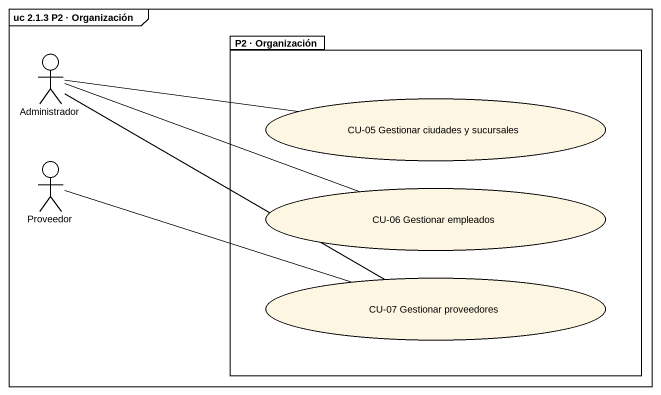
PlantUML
@startuml
mainframe uc 2.1.3 P2 · Organización
actor Administrador
package "P2 · Organización" as P2_Organización {
  usecase "CU-05 Gestionar ciudades y sucursales" as CU_05_Gestionar_ciudades_y
  usecase "CU-06 Gestionar empleados" as CU_06_Gestionar_empleados
  usecase "CU-07 Gestionar proveedores" as CU_07_Gestionar_proveedores
}
actor Proveedor
Administrador -right- CU_05_Gestionar_ciudades_y
Administrador -right- CU_06_Gestionar_empleados
Administrador -right- CU_07_Gestionar_proveedores
Proveedor -right- CU_07_Gestionar_proveedores
@enduml
